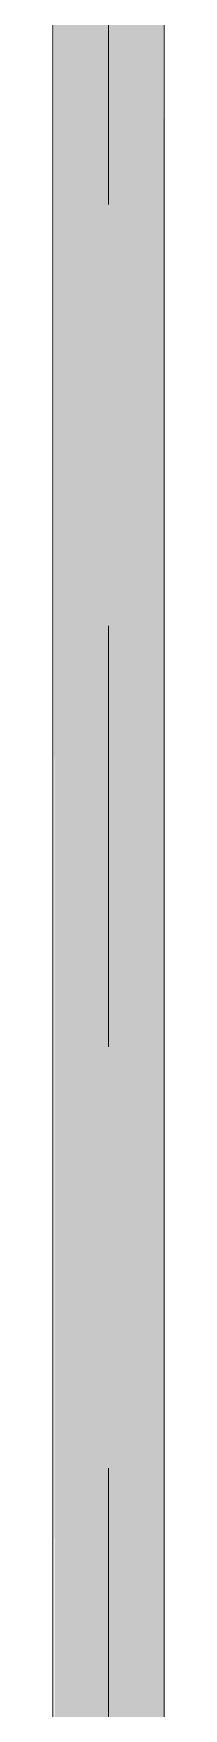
# Model space of a CAD drawing. Header units: millimetres. Extents: x -4000 to 187956, y -58990 to 162485.
# Drawn here: x 14229 to 14271, y 134793 to 135425 of the extents above; entities that cross this region are included whole.
import ezdxf

# ---------------------------------------------------------------- set-up
doc = ezdxf.new("R2010")
doc.units = ezdxf.units.MM
doc.linetypes.add('Dash 1_16_', pattern=[317.5, 158.75, -158.75])
doc.layers.add('P-PIPE', color=3, linetype='Continuous', lineweight=9)
doc.layers.add('P-PIPE-CNTR', color=3, linetype='Continuous', lineweight=9)

msp = doc.modelspace()

# ---------------------------------------------------------------- hatches: boundary and pattern name
at = {"layer": 'P-PIPE', "lineweight": 5, "transparency": 33554534}
for points in [[(14250, 134725.09), (14250, 136406.48), (14228.92, 136406.48), (14229.64, 134725.09), (14244.55, 134725.09)], [(14250, 134725.09), (14271.08, 134725.09), (14270.37, 136406.48), (14250, 136406.48), (14250, 135076.24)]]:
    msp.add_hatch(color=1, dxfattribs=at).paths.add_polyline_path(points)

# ---------------------------------------------------------------- linework, layer by layer
at = {"layer": 'P-PIPE', "color": 20, "lineweight": 13}
for p, q in [((14228.92, 136406.48), (14228.92, 134725.23)), ((14271.08, 134725.23), (14271.08, 136406.48))]:
    msp.add_line(p, q, dxfattribs=at)
at = {"layer": 'P-PIPE-CNTR', "color": 1, "linetype": 'Dash 1_16_'}
msp.add_line((14250, 134725.23), (14250, 136406.48), dxfattribs=at)
msp.add_line((14250, 134725.23), (14250, 136406.48), dxfattribs=at)

doc.saveas('drawing.dxf')
